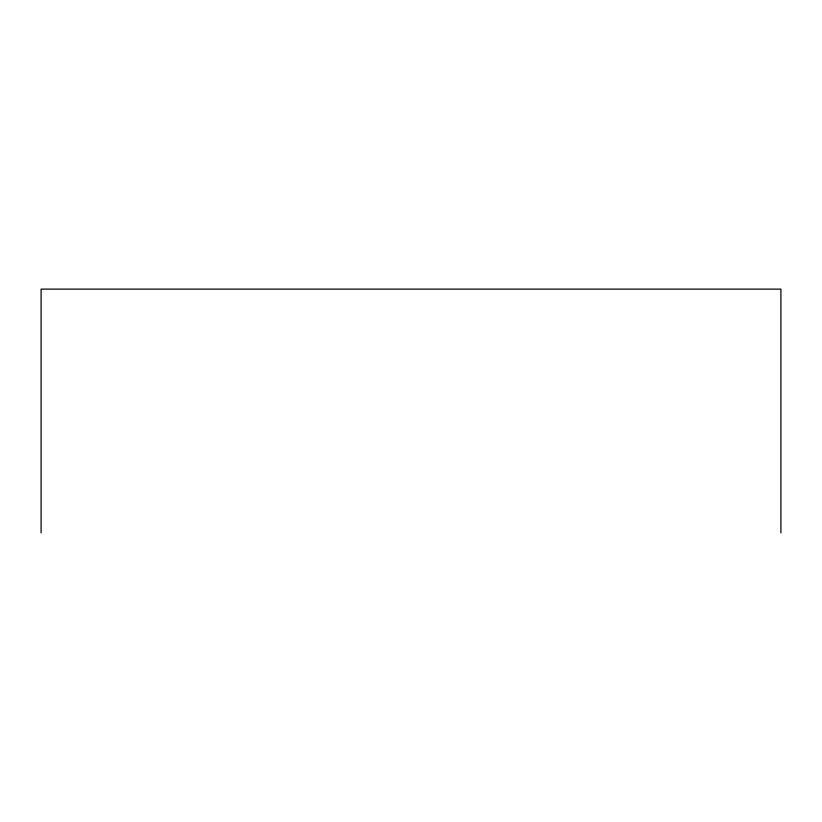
<?xml version="1.0" encoding="UTF-8"?>
<svg xmlns="http://www.w3.org/2000/svg" width="822" height="822" viewBox="0 0 822 822"><rect width="100%" height="100%" fill="white"/><g stroke="black" fill="none" stroke-linecap="round" stroke-linejoin="round"><path stroke-width="1.23" d="M780.9 532.882L780.9 289.118L41.1 289.118L41.1 532.882"/></g></svg>
